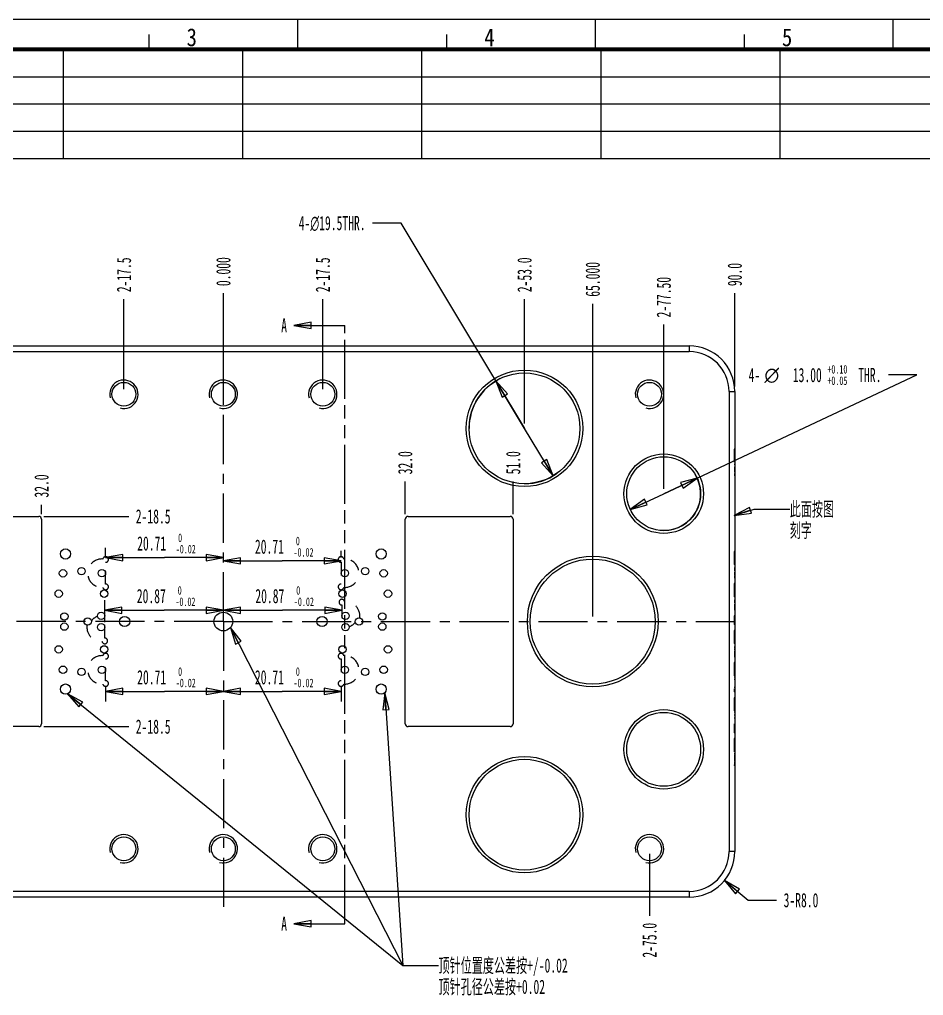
# Model space of a CAD drawing. Header units: millimetres. Extents: x 12 to 416, y 8 to 293.
# Drawn here: x 115.1 to 274.2, y 121.3 to 293.1 of the extents above; entities that cross this region are included whole.
import ezdxf
from ezdxf.enums import TextEntityAlignment as Align

# ---------------------------------------------------------------- set-up
doc = ezdxf.new("R2010")
doc.units = ezdxf.units.MM
doc.header["$LTSCALE"] = 23.1
for name, pattern in [('CENTER', [0.6, 0.375, -0.075, 0.075, -0.075]), ('HIDDEN', [0.2, 0.1, -0.1]), ('PHANTOM', [0.8, 0.45, -0.05, 0.1, -0.05, 0.1, -0.05])]:
    doc.linetypes.add(name, pattern=pattern)
doc.layers.get('0').update_dxf_attribs({"linetype": 'CONTINUOUS'})
for name, color, linetype in [('AXIS', 7, 'CONTINUOUS'), ('DEFAULT_2', 4, 'HIDDEN'), ('DIM', 7, 'CONTINUOUS'), ('NOTE', 7, 'CONTINUOUS')]:
    doc.layers.add(name, color=color, linetype=linetype)
doc.styles.get("Standard").update_dxf_attribs({"font": 'txt', "width": 0.6})
doc.styles.add('TEXTSTYLE_2', font='gdt', dxfattribs={"width": 0.6})
doc.styles.add('TEXTSTYLE_5', font='txt', dxfattribs={"width": 0.85})
doc.dimstyles.new('DIMSTYLE_1', dxfattribs={"dimtxt": 2.5, "dimasz": 3, "dimexe": 1.75, "dimexo": 0.875, "dimtad": 0, "dimtih": 1, "dimtoh": 1, "dimdec": 1, "dimzin": 0, "dimdsep": 46, "dimtxsty": 'Standard', "dimblk": 'CLOSED', "dimblk1": 'CLOSED', "dimblk2": 'CLOSED', "dimcen": 0.09, "dimadec": 0, "dimazin": 0, "dimtp": 0.3, "dimtm": 0.3, "dimtfac": 1, "dimtdec": 1, "dimtofl": 0, "dimtmove": 0, "dimatfit": 3, "dimldrblk": 'CLOSED', "dimfxl": 0, "dimtolj": 1, "dimtzin": 0, "dimarcsym": 0})
doc.dimstyles.new('DIMSTYLE_10', dxfattribs={"dimtxt": 2.5, "dimasz": 3, "dimexe": 1.75, "dimexo": 0.875, "dimtad": 1, "dimdec": 1, "dimzin": 0, "dimdsep": 46, "dimtxsty": 'Standard', "dimblk": 'CLOSED', "dimblk1": 'CLOSED', "dimblk2": 'CLOSED', "dimcen": 0.09, "dimadec": 0, "dimazin": 0, "dimtp": 0.2, "dimtm": 0.2, "dimtfac": 1, "dimtdec": 1, "dimtofl": 0, "dimtmove": 0, "dimatfit": 3, "dimldrblk": 'CLOSED', "dimfxl": 0, "dimtolj": 1, "dimtzin": 0, "dimarcsym": 0})
doc.dimstyles.new('DIMSTYLE_12', dxfattribs={"dimtxt": 2.5, "dimasz": 3, "dimexe": 1.75, "dimexo": 0.875, "dimtad": 1, "dimzin": 0, "dimdsep": 46, "dimtxsty": 'Standard', "dimblk": 'CLOSED', "dimblk1": 'CLOSED', "dimblk2": 'CLOSED', "dimcen": 0.09, "dimadec": 0, "dimazin": 0, "dimtol": 1, "dimtm": 0.02, "dimtfac": 0.6, "dimtofl": 0, "dimtmove": 0, "dimatfit": 3, "dimldrblk": 'CLOSED', "dimfxl": 0, "dimtolj": 1, "dimtzin": 0, "dimarcsym": 0})
doc.dimstyles.new('DIMSTYLE_2', dxfattribs={"dimtxt": 2.5, "dimasz": 3, "dimexe": 1.75, "dimexo": 0.875, "dimtad": 0, "dimtih": 1, "dimtoh": 1, "dimdec": 3, "dimzin": 0, "dimdsep": 46, "dimtxsty": 'Standard', "dimblk": 'CLOSED', "dimblk1": 'CLOSED', "dimblk2": 'CLOSED', "dimcen": 0.09, "dimadec": 0, "dimazin": 0, "dimtp": 0.1, "dimtm": 0.1, "dimtfac": 1, "dimtdec": 3, "dimtofl": 0, "dimtmove": 0, "dimatfit": 3, "dimldrblk": 'CLOSED', "dimfxl": 0, "dimtolj": 1, "dimtzin": 0, "dimarcsym": 0})
doc.dimstyles.new('DIMSTYLE_4', dxfattribs={"dimtxt": 2.5, "dimasz": 3, "dimexe": 1.75, "dimexo": 0.875, "dimtad": 0, "dimtih": 1, "dimtoh": 1, "dimdec": 1, "dimzin": 0, "dimdsep": 46, "dimtxsty": 'Standard', "dimblk": 'CLOSED', "dimblk1": 'CLOSED', "dimblk2": 'CLOSED', "dimcen": 0.09, "dimadec": 0, "dimazin": 0, "dimtp": 0.2, "dimtm": 0.2, "dimtfac": 1, "dimtdec": 1, "dimtofl": 0, "dimtmove": 0, "dimatfit": 3, "dimldrblk": 'CLOSED', "dimfxl": 0, "dimtolj": 1, "dimtzin": 0, "dimarcsym": 0})
doc.dimstyles.new('DIMSTYLE_5', dxfattribs={"dimtxt": 2.5, "dimasz": 3, "dimexe": 1.75, "dimexo": 0.875, "dimtad": 0, "dimtih": 1, "dimtoh": 1, "dimdec": 3, "dimzin": 0, "dimdsep": 46, "dimtxsty": 'Standard', "dimblk": 'CLOSED', "dimblk1": 'CLOSED', "dimblk2": 'CLOSED', "dimcen": 0.09, "dimadec": 0, "dimazin": 0, "dimtp": 0.3, "dimtm": 0.3, "dimtfac": 1, "dimtdec": 3, "dimtofl": 0, "dimtmove": 0, "dimatfit": 3, "dimldrblk": 'CLOSED', "dimfxl": 0, "dimtolj": 1, "dimtzin": 0, "dimarcsym": 0})
doc.dimstyles.new('DIMSTYLE_6', dxfattribs={"dimtxt": 2.5, "dimasz": 3, "dimexe": 1.75, "dimexo": 0.875, "dimtad": 0, "dimtih": 1, "dimtoh": 1, "dimzin": 0, "dimdsep": 46, "dimtxsty": 'Standard', "dimblk": 'CLOSED', "dimblk1": 'CLOSED', "dimblk2": 'CLOSED', "dimcen": 0.09, "dimadec": 0, "dimazin": 0, "dimtp": 0.3, "dimtm": 0.3, "dimtfac": 1, "dimtofl": 0, "dimtmove": 0, "dimatfit": 3, "dimldrblk": 'CLOSED', "dimfxl": 0, "dimtolj": 1, "dimtzin": 0, "dimarcsym": 0})
doc.dimstyles.new('DIMSTYLE_7', dxfattribs={"dimtxt": 2.5, "dimasz": 3, "dimexe": 1.75, "dimexo": 0.875, "dimtad": 1, "dimdec": 1, "dimzin": 0, "dimdsep": 46, "dimtxsty": 'Standard', "dimblk": 'CLOSED', "dimblk1": 'CLOSED', "dimblk2": 'CLOSED', "dimcen": 0.09, "dimadec": 0, "dimazin": 0, "dimtp": 0.2, "dimtm": 0.2, "dimtfac": 1, "dimtdec": 1, "dimtofl": 0, "dimtmove": 0, "dimatfit": 3, "dimldrblk": 'CLOSED', "dimfxl": 0, "dimtolj": 1, "dimtzin": 0, "dimarcsym": 0})
doc.dimstyles.new('DIMSTYLE_8', dxfattribs={"dimtxt": 2.5, "dimasz": 3, "dimexe": 1.75, "dimexo": 0.875, "dimtad": 1, "dimzin": 0, "dimdsep": 46, "dimtxsty": 'Standard', "dimblk": 'CLOSED', "dimblk1": 'CLOSED', "dimblk2": 'CLOSED', "dimcen": 0.09, "dimadec": 0, "dimazin": 0, "dimtol": 1, "dimtp": 0.1, "dimtm": -0.05, "dimtfac": 0.6, "dimtofl": 0, "dimtmove": 0, "dimatfit": 3, "dimldrblk": 'CLOSED', "dimfxl": 0, "dimtolj": 1, "dimtzin": 0, "dimarcsym": 0})
doc.dimstyles.get("Standard").update_dxf_attribs({"dimtxt": 2.5, "dimasz": 3, "dimexe": 1.75, "dimexo": 0.875, "dimtad": 1, "dimdec": 3, "dimzin": 0, "dimdsep": 46, "dimtxsty": 'Standard', "dimblk": 'CLOSED', "dimblk1": 'CLOSED', "dimblk2": 'CLOSED', "dimcen": 0.09, "dimadec": 0, "dimazin": 0, "dimtol": 1, "dimtp": 0.001, "dimtm": 0.001, "dimtfac": 1, "dimtdec": 3, "dimtofl": 0, "dimtmove": 0, "dimatfit": 3, "dimldrblk": 'CLOSED', "dimfxl": 0, "dimtolj": 1, "dimtzin": 0, "dimarcsym": 0})

# ---------------------------------------------------------------- blocks, each defined once
blk = doc.blocks.new('_CLOSED')
at = {"color": 0, "linetype": 'ByBlock'}
for p, q in [((0, 0), (-1, 0.183)), ((-1, 0.183), (-1, -0.183)), ((-1, -0.183), (0, 0)), ((-1, 0), (0, 0))]:
    blk.add_line(p, q, dxfattribs=at)
blk = doc.blocks.new('*D4')
at = {"layer": 'DIM', "color": 2, "linetype": 'Continuous'}
blk.add_line((241.01, 228.47), (241.01, 244.88), dxfattribs=at)
at = {"layer": 'DIM', "color": 2, "linetype": 'Continuous', "insert": (239.76, 246.13), "char_height": 2.5, "width": 6, "attachment_point": 1, "rotation": 90, "line_spacing_factor": 0.9}
blk.add_mtext('90.0', dxfattribs=at)
blk = doc.blocks.new('*D5')
at = {"layer": 'DIM', "color": 2, "linetype": 'Continuous'}
blk.add_line((151.01, 226.89), (151.01, 244.88), dxfattribs=at)
at = {"layer": 'DIM', "color": 2, "linetype": 'Continuous', "insert": (149.76, 246.13), "char_height": 2.5, "width": 7.5, "attachment_point": 1, "rotation": 90, "line_spacing_factor": 0.9}
blk.add_mtext('0.000', dxfattribs=at)
blk = doc.blocks.new('*D6')
at = {"layer": 'DIM', "color": 2, "linetype": 'Continuous'}
blk.add_line((61.01, 228.47), (61.01, 244.88), dxfattribs=at)
at = {"layer": 'DIM', "color": 2, "linetype": 'Continuous', "insert": (59.76, 246.13), "char_height": 2.5, "width": 6, "attachment_point": 1, "rotation": 90, "line_spacing_factor": 0.9}
blk.add_mtext('90.0', dxfattribs=at)
blk = doc.blocks.new('*D13')
at = {"layer": 'DIM', "color": 2, "linetype": 'Continuous'}
blk.add_line((98.01, 221.97), (98.01, 243.81), dxfattribs=at)
at = {"layer": 'DIM', "color": 2, "linetype": 'Continuous', "insert": (96.76, 245.06), "char_height": 2.5, "width": 9, "attachment_point": 1, "rotation": 90, "line_spacing_factor": 0.9}
blk.add_mtext('2-53.0', dxfattribs=at)
blk = doc.blocks.new('*D14')
at = {"layer": 'DIM', "color": 2, "linetype": 'Continuous'}
blk.add_line((133.51, 227.97), (133.51, 243.81), dxfattribs=at)
at = {"layer": 'DIM', "color": 2, "linetype": 'Continuous', "insert": (132.26, 245.06), "char_height": 2.5, "width": 9, "attachment_point": 1, "rotation": 90, "line_spacing_factor": 0.9}
blk.add_mtext('2-17.5', dxfattribs=at)
blk = doc.blocks.new('*D15')
at = {"layer": 'DIM', "color": 2, "linetype": 'Continuous'}
blk.add_line((168.51, 227.97), (168.51, 243.81), dxfattribs=at)
at = {"layer": 'DIM', "color": 2, "linetype": 'Continuous', "insert": (167.26, 245.06), "char_height": 2.5, "width": 9, "attachment_point": 1, "rotation": 90, "line_spacing_factor": 0.9}
blk.add_mtext('2-17.5', dxfattribs=at)
blk = doc.blocks.new('*D16')
at = {"layer": 'DIM', "color": 2, "linetype": 'Continuous'}
blk.add_line((204.01, 221.97), (204.01, 243.81), dxfattribs=at)
at = {"layer": 'DIM', "color": 2, "linetype": 'Continuous', "insert": (202.76, 245.06), "char_height": 2.5, "width": 9, "attachment_point": 1, "rotation": 90, "line_spacing_factor": 0.9}
blk.add_mtext('2-53.0', dxfattribs=at)
blk = doc.blocks.new('*D17')
at = {"layer": 'DIM', "color": 2, "linetype": 'Continuous'}
blk.add_line((86.01, 187.97), (86.01, 241.5), dxfattribs=at)
at = {"layer": 'DIM', "color": 2, "linetype": 'Continuous', "insert": (84.76, 242.75), "char_height": 2.5, "width": 9, "attachment_point": 1, "rotation": 90, "line_spacing_factor": 0.9}
blk.add_mtext('65.000', dxfattribs=at)
blk = doc.blocks.new('*D18')
at = {"layer": 'DIM', "color": 2, "linetype": 'Continuous'}
blk.add_line((228.51, 210.47), (228.51, 239.36), dxfattribs=at)
at = {"layer": 'DIM', "color": 2, "linetype": 'Continuous', "insert": (227.26, 240.61), "char_height": 2.5, "width": 10.5, "attachment_point": 1, "rotation": 90, "line_spacing_factor": 0.9}
blk.add_mtext('2-77.50', dxfattribs=at)
blk = doc.blocks.new('*D19')
at = {"layer": 'DIM', "color": 2, "linetype": 'Continuous'}
blk.add_line((73.51, 210.47), (73.51, 239.36), dxfattribs=at)
at = {"layer": 'DIM', "color": 2, "linetype": 'Continuous', "insert": (72.26, 240.61), "char_height": 2.5, "width": 10.5, "attachment_point": 1, "rotation": 90, "line_spacing_factor": 0.9}
blk.add_mtext('2-77.50', dxfattribs=at)
blk = doc.blocks.new('*D20')
at = {"layer": 'DIM', "color": 2, "linetype": 'Continuous'}
blk.add_line((76.01, 146.22), (76.01, 135.31), dxfattribs=at)
at = {"layer": 'DIM', "color": 2, "linetype": 'Continuous', "insert": (74.76, 134.06), "char_height": 2.5, "width": 9, "attachment_point": 3, "rotation": 90, "line_spacing_factor": 0.9}
blk.add_mtext('2-75.0', dxfattribs=at)
blk = doc.blocks.new('*D21')
at = {"layer": 'DIM', "color": 2, "linetype": 'Continuous'}
blk.add_line((226.01, 146.22), (226.01, 135.31), dxfattribs=at)
at = {"layer": 'DIM', "color": 2, "linetype": 'Continuous', "insert": (224.76, 134.06), "char_height": 2.5, "width": 9, "attachment_point": 3, "rotation": 90, "line_spacing_factor": 0.9}
blk.add_mtext('2-75.0', dxfattribs=at)
blk = doc.blocks.new('*D22')
at = {"layer": 'DIM', "color": 2, "linetype": 'Continuous'}
for p, q in [((182.29, 257.23), (177.29, 257.23)), ((204.01, 221.1), (182.29, 257.23)), ((198.99, 229.45), (204.01, 221.1)), ((209.03, 212.74), (204.01, 221.1))]:
    blk.add_line(p, q, dxfattribs=at)
at = {"layer": 'DIM', "color": 2, "linetype": 'Continuous', "xscale": 3, "yscale": 3, "zscale": 3}
for p, rotation in [((198.99, 229.45), 121.0129096911), ((209.03, 212.74), 301.0129096911)]:
    blk.add_blockref('_CLOSED', p, dxfattribs=dict(at, rotation=rotation))
at = {"layer": 'DIM', "color": 2, "linetype": 'Continuous', "insert": (176.04, 258.48), "char_height": 2.5, "width": 18.3333, "attachment_point": 3, "line_spacing_factor": 0.9}
blk.add_mtext('4-\\Fgdt;{\\Fgdt;n}\\Ftxt;19.5THR.', dxfattribs=at)
blk = doc.blocks.new('*D23')
at = {"layer": 'DIM', "color": 2, "linetype": 'Continuous'}
for p, q in [((228.51, 209.6), (273.08, 230.49)), ((273.08, 230.49), (268.08, 230.49)), ((234.4, 212.35), (228.51, 209.6)), ((222.63, 206.84), (228.51, 209.6))]:
    blk.add_line(p, q, dxfattribs=at)
at = {"layer": 'DIM', "color": 2, "linetype": 'Continuous', "xscale": 3, "yscale": 3, "zscale": 3}
for p, rotation in [((234.4, 212.35), 25.1171969145), ((222.63, 206.84), 205.1171969144999)]:
    blk.add_blockref('_CLOSED', p, dxfattribs=dict(at, rotation=rotation))
at = {"layer": 'DIM', "color": 2, "linetype": 'Continuous', "width": 0.6}
for s, height, p in [('+0.10', 1.5, (260.83, 230.74)), ('4-', 2.5, (245.5, 229.24)), ('13.00', 2.5, (256.33, 229.24)), ('+0.05', 1.5, (260.83, 228.74)), ('THR.', 2.5, (266.83, 229.24))]:
    blk.add_text(s, height=height, dxfattribs=at).set_placement(p, align=Align.RIGHT)
at = {"layer": 'DIM', "color": 2, "linetype": 'Continuous', "style": 'TEXTSTYLE_2'}
blk.add_text('n', height=2.5, dxfattribs=at).set_placement((248.83, 229.24), align=Align.RIGHT)
blk = doc.blocks.new('*D25')
at = {"layer": 'DIM', "color": 2, "linetype": 'Continuous'}
for p, q in [((239.18, 141.5), (243.36, 138.05)), ((243.36, 138.05), (248.36, 138.05))]:
    blk.add_line(p, q, dxfattribs=at)
at = {"layer": 'DIM', "color": 2, "linetype": 'Continuous', "xscale": 3, "yscale": 3, "zscale": 3, "rotation": 140.4568405262}
blk.add_blockref('_CLOSED', (239.18, 141.5), dxfattribs=at)
at = {"layer": 'DIM', "color": 2, "linetype": 'Continuous', "insert": (249.61, 139.3), "char_height": 2.5, "width": 9, "attachment_point": 1, "line_spacing_factor": 0.9}
blk.add_mtext('3-R8.0', dxfattribs=at)
blk = doc.blocks.new('*D27')
at = {"layer": 'DIM', "color": 2, "linetype": 'Continuous'}
blk.add_line((100.01, 205.97), (100.01, 207.66), dxfattribs=at)
at = {"layer": 'DIM', "color": 2, "linetype": 'Continuous', "insert": (98.76, 208.91), "char_height": 2.5, "width": 6, "attachment_point": 1, "rotation": 90, "line_spacing_factor": 0.9}
blk.add_mtext('51.0', dxfattribs=at)
blk = doc.blocks.new('*D28')
at = {"layer": 'DIM', "color": 2, "linetype": 'Continuous'}
blk.add_line((119.01, 205.97), (119.01, 207.66), dxfattribs=at)
at = {"layer": 'DIM', "color": 2, "linetype": 'Continuous', "insert": (117.76, 208.91), "char_height": 2.5, "width": 6, "attachment_point": 1, "rotation": 90, "line_spacing_factor": 0.9}
blk.add_mtext('32.0', dxfattribs=at)
blk = doc.blocks.new('*D29')
at = {"layer": 'DIM', "color": 2, "linetype": 'Continuous'}
blk.add_line((183.01, 205.97), (183.01, 211.75), dxfattribs=at)
at = {"layer": 'DIM', "color": 2, "linetype": 'Continuous', "insert": (181.76, 213), "char_height": 2.5, "width": 6, "attachment_point": 1, "rotation": 90, "line_spacing_factor": 0.9}
blk.add_mtext('32.0', dxfattribs=at)
blk = doc.blocks.new('*D30')
at = {"layer": 'DIM', "color": 2, "linetype": 'Continuous'}
blk.add_line((202.01, 205.97), (202.01, 211.75), dxfattribs=at)
at = {"layer": 'DIM', "color": 2, "linetype": 'Continuous', "insert": (200.76, 213), "char_height": 2.5, "width": 6, "attachment_point": 1, "rotation": 90, "line_spacing_factor": 0.9}
blk.add_mtext('51.0', dxfattribs=at)
blk = doc.blocks.new('*D31')
at = {"layer": 'DIM', "color": 2, "linetype": 'Continuous'}
blk.add_line((119.39, 205.6), (134.35, 205.6), dxfattribs=at)
at = {"layer": 'DIM', "color": 2, "linetype": 'Continuous', "insert": (135.6, 206.85), "char_height": 2.5, "width": 9, "attachment_point": 1, "line_spacing_factor": 0.9}
blk.add_mtext('2-18.5', dxfattribs=at)
blk = doc.blocks.new('*D32')
at = {"layer": 'DIM', "color": 2, "linetype": 'Continuous'}
blk.add_line((119.39, 168.6), (134.35, 168.6), dxfattribs=at)
at = {"layer": 'DIM', "color": 2, "linetype": 'Continuous', "insert": (135.6, 169.85), "char_height": 2.5, "width": 9, "attachment_point": 1, "line_spacing_factor": 0.9}
blk.add_mtext('2-18.5', dxfattribs=at)
blk = doc.blocks.new('*D33')
at = {"layer": 'DIM', "color": 2, "linetype": 'Continuous'}
for p, q in [((130.3, 198.39), (130.3, 200.09)), ((130.3, 198.34), (140.65, 198.34)), ((151.01, 198.34), (140.65, 198.34))]:
    blk.add_line(p, q, dxfattribs=at)
at = {"layer": 'DIM', "color": 2, "linetype": 'Continuous', "xscale": 3, "yscale": 3, "zscale": 3, "rotation": 180}
blk.add_blockref('_CLOSED', (130.3, 198.34), dxfattribs=at)
at = {"layer": 'DIM', "color": 2, "linetype": 'Continuous', "xscale": 3, "yscale": 3, "zscale": 3}
blk.add_blockref('_CLOSED', (151.01, 198.34), dxfattribs=at)
at = {"layer": 'DIM', "color": 2, "linetype": 'Continuous', "width": 0.6}
for s, height, p in [('20.71', 2.5, (138.4, 199.59)), (' 0', 1.5, (143.05, 201.09)), ('-0.02', 1.5, (144.4, 199.09))]:
    blk.add_text(s, height=height, dxfattribs=at).set_placement(p, align=Align.CENTER)
blk = doc.blocks.new('*D34')
at = {"layer": 'DIM', "color": 2, "linetype": 'Continuous'}
for p, q in [((130.15, 186.97), (130.15, 190.83)), ((151.01, 187.97), (151.01, 190.83)), ((130.15, 189.08), (140.58, 189.08)), ((151.01, 189.08), (140.58, 189.08))]:
    blk.add_line(p, q, dxfattribs=at)
at = {"layer": 'DIM', "color": 2, "linetype": 'Continuous', "xscale": 3, "yscale": 3, "zscale": 3, "rotation": 180}
blk.add_blockref('_CLOSED', (130.15, 189.08), dxfattribs=at)
at = {"layer": 'DIM', "color": 2, "linetype": 'Continuous', "xscale": 3, "yscale": 3, "zscale": 3}
blk.add_blockref('_CLOSED', (151.01, 189.08), dxfattribs=at)
at = {"layer": 'DIM', "color": 2, "linetype": 'Continuous', "width": 0.6}
for s, height, p in [('20.87', 2.5, (138.33, 190.33)), (' 0', 1.5, (142.98, 191.83)), ('-0.02', 1.5, (144.33, 189.83))]:
    blk.add_text(s, height=height, dxfattribs=at).set_placement(p, align=Align.CENTER)
blk = doc.blocks.new('*D35')
at = {"layer": 'DIM', "color": 2, "linetype": 'Continuous'}
for p, q in [((130.3, 175.8), (130.3, 173.04)), ((130.3, 174.79), (140.65, 174.79)), ((151.01, 174.79), (140.65, 174.79))]:
    blk.add_line(p, q, dxfattribs=at)
at = {"layer": 'DIM', "color": 2, "linetype": 'Continuous', "xscale": 3, "yscale": 3, "zscale": 3, "rotation": 180}
blk.add_blockref('_CLOSED', (130.3, 174.79), dxfattribs=at)
at = {"layer": 'DIM', "color": 2, "linetype": 'Continuous', "xscale": 3, "yscale": 3, "zscale": 3}
blk.add_blockref('_CLOSED', (151.01, 174.79), dxfattribs=at)
at = {"layer": 'DIM', "color": 2, "linetype": 'Continuous', "width": 0.6}
for s, height, p in [(' 0', 1.5, (143.05, 177.54)), ('20.71', 2.5, (138.4, 176.04)), ('-0.02', 1.5, (144.4, 175.54))]:
    blk.add_text(s, height=height, dxfattribs=at).set_placement(p, align=Align.CENTER)
blk = doc.blocks.new('*D36')
at = {"layer": 'DIM', "color": 2, "linetype": 'Continuous'}
for p, q in [((171.73, 175.8), (171.73, 173.04)), ((151.01, 174.79), (161.37, 174.79)), ((171.73, 174.79), (161.37, 174.79))]:
    blk.add_line(p, q, dxfattribs=at)
at = {"layer": 'DIM', "color": 2, "linetype": 'Continuous', "xscale": 3, "yscale": 3, "zscale": 3, "rotation": 180}
blk.add_blockref('_CLOSED', (151.01, 174.79), dxfattribs=at)
at = {"layer": 'DIM', "color": 2, "linetype": 'Continuous', "xscale": 3, "yscale": 3, "zscale": 3}
blk.add_blockref('_CLOSED', (171.73, 174.79), dxfattribs=at)
at = {"layer": 'DIM', "color": 2, "linetype": 'Continuous', "width": 0.6}
for s, height, p in [(' 0', 1.5, (163.77, 177.54)), ('20.71', 2.5, (159.12, 176.04)), ('-0.02', 1.5, (165.12, 175.54))]:
    blk.add_text(s, height=height, dxfattribs=at).set_placement(p, align=Align.CENTER)
blk = doc.blocks.new('*D37')
at = {"layer": 'DIM', "color": 2, "linetype": 'Continuous'}
for p in [(151.01, 189.08), (171.88, 189.08)]:
    blk.add_line(p, (161.44, 189.08), dxfattribs=at)
at = {"layer": 'DIM', "color": 2, "linetype": 'Continuous', "xscale": 3, "yscale": 3, "zscale": 3, "rotation": 180}
blk.add_blockref('_CLOSED', (151.01, 189.08), dxfattribs=at)
at = {"layer": 'DIM', "color": 2, "linetype": 'Continuous', "xscale": 3, "yscale": 3, "zscale": 3}
blk.add_blockref('_CLOSED', (171.88, 189.08), dxfattribs=at)
at = {"layer": 'DIM', "color": 2, "linetype": 'Continuous', "width": 0.6}
for s, height, p in [('20.87', 2.5, (159.19, 190.33)), (' 0', 1.5, (163.84, 191.83)), ('-0.02', 1.5, (165.19, 189.83))]:
    blk.add_text(s, height=height, dxfattribs=at).set_placement(p, align=Align.CENTER)
blk = doc.blocks.new('*D38')
at = {"layer": 'DIM', "color": 2, "linetype": 'Continuous'}
for p, q in [((171.73, 198.39), (171.73, 199.53)), ((151.01, 197.78), (161.37, 197.78)), ((171.73, 197.78), (161.37, 197.78))]:
    blk.add_line(p, q, dxfattribs=at)
at = {"layer": 'DIM', "color": 2, "linetype": 'Continuous', "xscale": 3, "yscale": 3, "zscale": 3, "rotation": 180}
blk.add_blockref('_CLOSED', (151.01, 197.78), dxfattribs=at)
at = {"layer": 'DIM', "color": 2, "linetype": 'Continuous', "xscale": 3, "yscale": 3, "zscale": 3}
blk.add_blockref('_CLOSED', (171.73, 197.78), dxfattribs=at)
at = {"layer": 'DIM', "color": 2, "linetype": 'Continuous', "width": 0.6}
for s, height, p in [('20.71', 2.5, (159.12, 199.03)), (' 0', 1.5, (163.77, 200.53)), ('-0.02', 1.5, (165.12, 198.53))]:
    blk.add_text(s, height=height, dxfattribs=at).set_placement(p, align=Align.CENTER)
blk = doc.blocks.new('*D39')
at = {"layer": 'DIM', "color": 2, "linetype": 'Continuous'}
blk.add_line((216.01, 187.97), (216.01, 243.01), dxfattribs=at)
at = {"layer": 'DIM', "color": 2, "linetype": 'Continuous', "insert": (214.76, 244.26), "char_height": 2.5, "width": 9, "attachment_point": 1, "rotation": 90, "line_spacing_factor": 0.9}
blk.add_mtext('65.000', dxfattribs=at)
blk = doc.blocks.new('*T43')
at = {"color": 0, "linetype": 'ByBlock', "lineweight": -2}
for p, q in [((0, 0), (392.97, 0)), ((0, 0), (0, -19.2)), ((21.2, 0), (21.2, -19.2)), ((52.73, 0), (52.73, -19.2)), ((73.93, 0), (73.93, -19.2)), ((105.46, 0), (105.46, -19.2)), ((136.99, 0), (136.99, -19.2)), ((168.52, 0), (168.52, -19.2)), ((200.05, 0), (200.05, -19.2)), ((231.58, 0), (231.58, -19.2)), ((263.11, 0), (263.11, -19.2)), ((294.64, 0), (294.64, -19.2)), ((326.17, 0), (326.17, -19.2)), ((392.97, 0), (392.97, -19.2)), ((0, -4.8), (326.17, -4.8)), ((0, -9.6), (326.17, -9.6)), ((0, -14.4), (326.17, -14.4)), ((0, -19.2), (392.97, -19.2))]:
    blk.add_line(p, q, dxfattribs=at)
at = {"color": 0, "linetype": 'Continuous'}
for s, insert, char_height, width, attachment_point in [('  Remark:   ', (326.23, -0.06), 3, 66.68, 1), ('Finish Date:', (10.6, -7.2), 2.25, 21.08, 5), ('Future hour:', (63.33, -7.2), 2.25, 21.08, 5), ('Machining Code:', (10.6, -12), 2, 21.08, 5), ('Actual hour:', (63.33, -12), 2.25, 21.08, 5), ('QTY:', (10.6, -16.8), 2.25, 21.08, 5), ('Procedure Date:', (63.33, -16.8), 2, 21.08, 5)]:
    blk.add_mtext(s, dxfattribs=dict(at, insert=insert, char_height=char_height, width=width, attachment_point=attachment_point))
at = {"color": 0, "linetype": 'Continuous', "char_height": 2.25, "width": 21.08, "attachment_point": 5, "line_spacing_factor": 0.9}
for s, insert in [('Order Date: ', (10.6, -2.4)), ('Procedure:', (63.33, -2.4))]:
    blk.add_mtext(s, dxfattribs=dict(at, insert=insert))

msp = doc.modelspace()

# ---------------------------------------------------------------- linework, layer by layer
at = {"color": 7, "linetype": 'Continuous'}
for p, q in [((415.3445, 293.0561), (12.216, 293.0561)), ((164.1377, 287.8187), (164.1377, 293.0577)), ((216.5272, 287.8187), (216.5272, 293.0577)), ((268.9167, 287.8187), (268.9167, 293.0577)), ((137.943, 287.8187), (137.943, 290.4382)), ((190.3325, 287.8187), (190.3325, 290.4382)), ((242.7219, 287.8187), (242.7219, 290.4382)), ((69.0106, 235.5953), (233.0106, 235.5953)), ((233.0106, 235.5953), (233.0106, 234.5953)), ((69.0106, 234.5953), (233.0106, 234.5953)), ((240.0106, 227.5953), (241.0106, 227.5953)), ((240.0106, 227.5953), (240.0106, 146.5953)), ((241.0106, 227.5953), (241.0106, 146.5953)), ((100.5106, 205.5953), (118.5106, 205.5953)), ((119.0106, 205.0953), (119.0106, 169.0953)), ((183.0106, 169.0953), (183.0106, 205.0953)), ((183.5106, 205.5953), (201.5106, 205.5953)), ((202.0106, 205.0953), (202.0106, 169.0953)), ((118.5106, 168.5953), (100.5106, 168.5953)), ((201.5106, 168.5953), (183.5106, 168.5953)), ((241.0106, 146.5953), (240.0106, 146.5953)), ((233.0106, 139.5953), (69.4248, 139.5953)), ((233.0106, 139.5953), (233.0106, 138.5953)), ((233.0106, 138.5953), (69.0106, 138.5953))]:
    msp.add_line(p, q, dxfattribs=at)
at = {"color": 7, "linetype": 'PHANTOM'}
msp.add_line((172.3755, 133.904), (172.3755, 239.22), dxfattribs=at)
at = {"color": 7, "linetype": 'Continuous', "const_width": 0.7}
msp.add_lwpolyline([(410.3683, 287.8187), (17.4472, 287.8187)], dxfattribs=at)
at = {"color": 7, "linetype": 'Continuous'}
for centre, radius in [((204.0106, 221.0953), 10.25), ((204.0106, 221.0953), 9.75), ((133.5106, 227.0953), 2.1), ((151.0106, 227.0953), 2.1), ((168.5106, 227.0953), 2.1), ((226.0106, 227.0953), 2.1), ((228.5106, 209.5953), 7), ((228.5106, 209.5953), 6.5), ((123.236, 198.9872), 0.9), ((178.7851, 198.9872), 0.9), ((216.0106, 187.0953), 11.5), ((216.0106, 187.0953), 11), ((122.7915, 195.5792), 0.65), ((126.0402, 195.9626), 0.65), ((129.6456, 195.602), 0.65), ((172.3755, 195.6023), 0.65), ((175.9809, 195.9629), 0.65), ((179.2297, 195.5795), 0.65), ((122.0343, 191.9951), 0.65), ((130.0462, 191.9951), 0.65), ((171.9749, 191.9954), 0.65), ((179.9869, 191.9954), 0.65), ((123.0357, 187.9923), 0.65), ((127.1419, 187.0993), 0.65), ((129.4954, 188.0908), 0.65), ((133.6402, 187.0953), 0.9), ((151.0106, 187.0953), 1.65), ((168.3809, 187.0953), 0.9), ((172.5258, 188.0911), 0.65), ((174.8793, 187.0913), 0.65), ((178.9854, 187.9926), 0.65), ((123.0357, 186.198), 0.65), ((129.4954, 186.0995), 0.65), ((172.5258, 186.0998), 0.65), ((178.9854, 186.1983), 0.65), ((122.0343, 182.1952), 0.65), ((130.0462, 182.1952), 0.65), ((171.9749, 182.1955), 0.65), ((179.9869, 182.1955), 0.65), ((122.7915, 178.6111), 0.65), ((126.0402, 178.2277), 0.65), ((129.6456, 178.5883), 0.65), ((172.3755, 178.5886), 0.65), ((175.9809, 178.228), 0.65), ((179.2297, 178.6114), 0.65), ((123.236, 175.2034), 0.9), ((178.7851, 175.2034), 0.9), ((228.5106, 164.5953), 7), ((228.5106, 164.5953), 6.5), ((204.0106, 153.0953), 10.25), ((204.0106, 153.0953), 9.75), ((133.5106, 147.0953), 2.1), ((151.0106, 147.0953), 2.1), ((168.5106, 147.0953), 2.1), ((226.0106, 147.0953), 2.1)]:
    msp.add_circle(centre, radius, dxfattribs=at)
for centre, radius, start, end in [((233.0106, 227.5953), 8, 359.999999, 90), ((233.0106, 227.5953), 7, 360, 90), ((118.5106, 205.0953), 0.5, 0, 90), ((183.5106, 205.0953), 0.5, 90, 180), ((201.5106, 205.0953), 0.5, 0, 90), ((118.5106, 169.0953), 0.5, 270, 360), ((183.5106, 169.0953), 0.5, 180, 270), ((201.5106, 169.0953), 0.5, 270, 360), ((233.0106, 146.5953), 8, 270, 0.000001), ((233.0106, 146.5953), 7, 270, 360)]:
    msp.add_arc(centre, radius, start, end, dxfattribs=at)
at = {"color": 2, "linetype": 'Continuous'}
for centre in [(133.5106, 227.0953), (151.0106, 227.0953), (168.5106, 227.0953), (226.0106, 227.0953), (133.5106, 147.0953), (151.0106, 147.0953), (168.5106, 147.0953), (226.0106, 147.0953)]:
    msp.add_arc(centre, 2.5, 255, 195, dxfattribs=at)
at = {"layer": 'AXIS', "color": 1, "linetype": 'CENTER'}
for q in [(151.0106, 237.5878), (61.8511, 187.0953), (151.0106, 136.3728), (241.0676, 187.0953)]:
    msp.add_line((151.0106, 187.0953), q, dxfattribs=at)
at = {"layer": 'DEFAULT_2', "color": 4, "linetype": 'HIDDEN'}
for p, q in [((241.0106, 217.4334), (240.9106, 217.4334)), ((240.9106, 217.4334), (240.9106, 212.8022)), ((241.0106, 217.1762), (240.9106, 217.1762)), ((241.0106, 216.7902), (240.9106, 216.7902)), ((241.0106, 216.6616), (240.9106, 216.6616)), ((241.0106, 216.4043), (240.9106, 216.4043)), ((241.0106, 216.147), (240.9106, 216.147)), ((241.0106, 216.0183), (240.9106, 216.0183)), ((241.0106, 215.5038), (240.9106, 215.5038)), ((241.0106, 214.7319), (240.9106, 214.7319)), ((241.0106, 214.2173), (240.9106, 214.2173)), ((241.0106, 214.0887), (240.9106, 214.0887)), ((241.0106, 213.8314), (240.9106, 213.8314)), ((241.0106, 213.7027), (240.9106, 213.7027)), ((241.0106, 213.5741), (240.9106, 213.5741)), ((241.0106, 213.4454), (240.9106, 213.4454)), ((241.0106, 213.0595), (240.9106, 213.0595)), ((241.0106, 212.8022), (240.9106, 212.8022)), ((241.0106, 199.423), (240.9106, 199.423)), ((240.9106, 199.423), (240.9106, 194.7918)), ((241.0106, 199.2944), (240.9106, 199.2944)), ((241.0106, 199.1657), (240.9106, 199.1657)), ((241.0106, 198.9084), (240.9106, 198.9084)), ((241.0106, 198.7798), (240.9106, 198.7798)), ((241.0106, 198.6511), (240.9106, 198.6511)), ((241.0106, 198.5225), (240.9106, 198.5225)), ((241.0106, 198.1366), (240.9106, 198.1366)), ((241.0106, 197.8793), (240.9106, 197.8793)), ((241.0106, 197.7506), (240.9106, 197.7506)), ((130.2956, 193.688), (130.2956, 197.5161)), ((171.7255, 197.5164), (171.7255, 193.6883)), ((241.0106, 197.1074), (240.9106, 197.1074)), ((241.0106, 196.4642), (240.9106, 196.4642)), ((241.0106, 196.3355), (240.9106, 196.3355)), ((241.0106, 196.0782), (240.9106, 196.0782)), ((241.0106, 195.6923), (240.9106, 195.6923)), ((241.0106, 195.5636), (240.9106, 195.5636)), ((241.0106, 195.435), (240.9106, 195.435)), ((241.0106, 195.3064), (240.9106, 195.3064)), ((241.0106, 195.0491), (240.9106, 195.0491)), ((241.0106, 194.9204), (240.9106, 194.9204)), ((241.0106, 194.7918), (240.9106, 194.7918)), ((241.0106, 193.7626), (240.9106, 193.7626)), ((240.9106, 193.7626), (240.9106, 189.1314)), ((241.0106, 193.634), (240.9106, 193.634)), ((241.0106, 193.5053), (240.9106, 193.5053)), ((241.0106, 193.248), (240.9106, 193.248)), ((241.0106, 193.1194), (240.9106, 193.1194)), ((241.0106, 192.9907), (240.9106, 192.9907)), ((241.0106, 192.8621), (240.9106, 192.8621)), ((241.0106, 192.4761), (240.9106, 192.4761)), ((241.0106, 192.2189), (240.9106, 192.2189)), ((241.0106, 192.0902), (240.9106, 192.0902)), ((241.0106, 191.447), (240.9106, 191.447)), ((241.0106, 190.8038), (240.9106, 190.8038)), ((171.8758, 190.0051), (171.8758, 186.1997)), ((241.0106, 190.6751), (240.9106, 190.6751)), ((241.0106, 190.4178), (240.9106, 190.4178)), ((241.0106, 190.0319), (240.9106, 190.0319)), ((241.0106, 189.9032), (240.9106, 189.9032)), ((241.0106, 189.7746), (240.9106, 189.7746)), ((241.0106, 189.6459), (240.9106, 189.6459)), ((241.0106, 189.3886), (240.9106, 189.3886)), ((241.0106, 189.26), (240.9106, 189.26)), ((241.0106, 189.1314), (240.9106, 189.1314)), ((130.1454, 184.1855), (130.1454, 187.9909)), ((241.0106, 188.1022), (240.9106, 188.1022)), ((240.9106, 188.1022), (240.9106, 186.5584)), ((241.0106, 187.3303), (240.9106, 187.3303)), ((241.0106, 186.5584), (240.9106, 186.5584)), ((241.0106, 185.5293), (240.9106, 185.5293)), ((240.9106, 185.5293), (240.9106, 180.898)), ((241.0106, 185.4006), (240.9106, 185.4006)), ((241.0106, 185.272), (240.9106, 185.272)), ((241.0106, 185.0147), (240.9106, 185.0147)), ((241.0106, 184.886), (240.9106, 184.886)), ((241.0106, 184.7574), (240.9106, 184.7574)), ((241.0106, 184.6288), (240.9106, 184.6288)), ((241.0106, 184.2428), (240.9106, 184.2428)), ((241.0106, 183.9855), (240.9106, 183.9855)), ((241.0106, 183.8569), (240.9106, 183.8569)), ((241.0106, 183.2137), (240.9106, 183.2137)), ((241.0106, 182.5704), (240.9106, 182.5704)), ((241.0106, 182.4418), (240.9106, 182.4418)), ((241.0106, 182.1845), (240.9106, 182.1845)), ((130.2956, 176.6742), (130.2956, 180.5023)), ((171.7255, 180.5026), (171.7255, 176.6745)), ((241.0106, 181.7985), (240.9106, 181.7985)), ((241.0106, 181.6699), (240.9106, 181.6699)), ((241.0106, 181.5413), (240.9106, 181.5413)), ((241.0106, 181.4126), (240.9106, 181.4126)), ((241.0106, 181.1553), (240.9106, 181.1553)), ((241.0106, 181.0267), (240.9106, 181.0267)), ((241.0106, 180.898), (240.9106, 180.898)), ((241.0106, 179.8689), (240.9106, 179.8689)), ((240.9106, 179.8689), (240.9106, 174.723)), ((241.0106, 179.097), (240.9106, 179.097)), ((241.0106, 177.6819), (240.9106, 177.6819)), ((241.0106, 177.2959), (240.9106, 177.2959)), ((241.0106, 176.91), (240.9106, 176.91)), ((241.0106, 175.4949), (240.9106, 175.4949)), ((241.0106, 174.723), (240.9106, 174.723)), ((241.0106, 173.6939), (240.9106, 173.6939)), ((240.9106, 173.6939), (240.9106, 167.5189)), ((241.0106, 172.922), (240.9106, 172.922)), ((241.0106, 172.536), (240.9106, 172.536)), ((241.0106, 171.1209), (240.9106, 171.1209)), ((241.0106, 170.6064), (240.9106, 170.6064)), ((241.0106, 170.0918), (240.9106, 170.0918)), ((241.0106, 168.6767), (240.9106, 168.6767)), ((241.0106, 168.2907), (240.9106, 168.2907)), ((241.0106, 167.5189), (240.9106, 167.5189)), ((241.0106, 166.4897), (240.9106, 166.4897)), ((240.9106, 166.4897), (240.9106, 161.7298)), ((241.0106, 166.2324), (240.9106, 166.2324)), ((241.0106, 166.1038), (240.9106, 166.1038)), ((241.0106, 165.9751), (240.9106, 165.9751)), ((241.0106, 165.7178), (240.9106, 165.7178)), ((241.0106, 165.5892), (240.9106, 165.5892)), ((241.0106, 165.4605), (240.9106, 165.4605)), ((241.0106, 165.3319), (240.9106, 165.3319)), ((241.0106, 165.2032), (240.9106, 165.2032)), ((241.0106, 165.0746), (240.9106, 165.0746)), ((241.0106, 164.9459), (240.9106, 164.9459)), ((241.0106, 164.56), (240.9106, 164.56)), ((241.0106, 164.4314), (240.9106, 164.4314)), ((241.0106, 163.7881), (240.9106, 163.7881)), ((241.0106, 163.5308), (240.9106, 163.5308)), ((241.0106, 163.4022), (240.9106, 163.4022)), ((241.0106, 163.2735), (240.9106, 163.2735)), ((241.0106, 163.0163), (240.9106, 163.0163)), ((241.0106, 162.8876), (240.9106, 162.8876)), ((241.0106, 162.759), (240.9106, 162.759)), ((241.0106, 162.6303), (240.9106, 162.6303)), ((241.0106, 162.5017), (240.9106, 162.5017)), ((241.0106, 162.2444), (240.9106, 162.2444)), ((241.0106, 162.1157), (240.9106, 162.1157)), ((241.0106, 161.8584), (240.9106, 161.8584)), ((241.0106, 161.7298), (240.9106, 161.7298))]:
    msp.add_line(p, q, dxfattribs=at)
for centre, radius, start, end in [((129.6456, 195.602), 2.5, 86.408279, 273.591721), ((130.2956, 198.0161), 0.5, 270, 170.669108), ((171.7255, 198.0164), 0.5, 9.330892, 270), ((172.3755, 195.6023), 2.5, 266.408279, 93.591721), ((130.2956, 193.188), 0.5, 189.330892, 90), ((171.7255, 193.1883), 0.5, 90, 350.669108), ((171.8758, 190.5051), 0.5, 9.330892, 270), ((172.5258, 188.0911), 2.5, 351.696967, 93.591721), ((129.4954, 186.0995), 2, 108.743642, 148.491049), ((129.4954, 186.0995), 2.5, 171.696967, 273.591721), ((172.5258, 188.0911), 2, 288.743642, 328.491049), ((130.1454, 183.6855), 0.5, 189.330892, 90), ((129.6456, 178.5883), 2.5, 86.408279, 273.591721), ((130.2956, 181.0023), 0.5, 270, 170.669108), ((171.7255, 181.0026), 0.5, 9.330892, 270), ((172.3755, 178.5886), 2.5, 266.408279, 93.591721), ((130.2956, 176.1742), 0.5, 189.330892, 90), ((171.7255, 176.1745), 0.5, 90, 350.669108)]:
    msp.add_arc(centre, radius, start, end, dxfattribs=at)
at = {"layer": 'DIM', "color": 2, "linetype": 'Continuous'}
for centre, radius, start, end in [((204.0106, 221.0953), 9.75, 115.884719, 180), ((204.0106, 221.0953), 9.75, 270, 306.141101), ((228.5106, 209.5953), 6.5, 270, 32.784001)]:
    msp.add_arc(centre, radius, start, end, dxfattribs=at)

# ---------------------------------------------------------------- block references
msp.add_blockref('*T43', (17.3818, 287.7958))

# ---------------------------------------------------------------- texts
at = {"color": 7, "linetype": 'Continuous', "char_height": 3.1434, "width": 2.671864, "attachment_point": 2, "line_spacing_factor": 0.9, "style": 'TEXTSTYLE_5'}
for s, insert in [('3', (145.4511, 291.5066)), ('4', (197.8406, 291.5066)), ('5', (250.2301, 291.5066))]:
    msp.add_mtext(s, dxfattribs=dict(at, insert=insert))
at = {"color": 7, "linetype": 'Continuous', "char_height": 2.5, "width": 1.5, "attachment_point": 1, "line_spacing_factor": 0.9}
for insert in [(161.1883, 240.47), (161.1883, 135.154)]:
    msp.add_mtext('A', dxfattribs=dict(at, insert=insert))
at = {"layer": 'NOTE', "color": 2, "linetype": 'Continuous', "char_height": 2.5, "attachment_point": 1, "line_spacing_factor": 0.9}
for s, insert, width in [('此面按图刻字', (250.6919, 208.1412), 9), ('顶针位置度公差按+/-0.02\\P顶针孔径公差按+0.02', (188.8781, 127.8047), 22.5)]:
    msp.add_mtext(s, dxfattribs=dict(at, insert=insert, width=width))

# ---------------------------------------------------------------- dimensions: what is measured, and where the dimension line sits
at = {"layer": 'DIM', "color": 2, "linetype": 'Continuous'}
for p1, p2, dimstyle, picture, middle in [((198.9871, 229.4515), (209.0341, 212.739), 'DIMSTYLE_7', '*D22', (166.8697, 257.232)), ((234.396, 212.3544), (222.6252, 206.8362), 'DIMSTYLE_8', '*D23', (254.6633, 230.4894))]:
    dim = msp.add_diameter_dim_2p(p1=p1, p2=p2, text='4-<>THR.', dimstyle=dimstyle, override={"dimtad": 0, "dimtih": 1, "dimtoh": 1}, dxfattribs=at)
    dim.commit()
    dim.dimension.update_dxf_attribs({"geometry": picture, "text_midpoint": middle, "dimtype": 163})
for feature_location, offset, dtype, origin, dimstyle, picture, middle in [((98.0106, 221.9703), (0, 21.8386), 1, (151.0106, 221.0953), 'DIMSTYLE_1', '*D13', (98.0106, 249.5589)), ((133.5106, 227.9703), (0, 15.8386), 1, (151.0106, 227.0953), 'DIMSTYLE_4', '*D14', (133.5106, 249.5589)), ((168.5106, 227.9703), (0, 15.8386), 1, (151.0106, 227.0953), 'DIMSTYLE_4', '*D15', (168.5106, 249.5589)), ((204.0106, 221.9703), (0, 21.8386), 1, (151.0106, 221.0953), 'DIMSTYLE_1', '*D16', (204.0106, 249.5589)), ((73.5106, 210.4703), (0, 28.8915), 1, (151.0106, 209.5953), 'DIMSTYLE_6', '*D19', (73.5106, 245.8618)), ((228.5106, 210.4703), (0, 28.8915), 1, (151.0106, 209.5953), 'DIMSTYLE_6', '*D18', (228.5106, 245.8618)), ((119.3856, 205.5953), (14.9596, 0), 0, (118.5106, 187.0953), 'DIMSTYLE_4', '*D31', (140.0951, 205.5953)), ((119.3856, 168.5953), (14.9596, 0), 0, (118.5106, 187.0953), 'DIMSTYLE_4', '*D32', (140.0951, 168.5953)), ((76.0106, 146.2203), (0, -10.91), 1, (151.0106, 147.0953), 'DIMSTYLE_1', '*D20', (76.0106, 129.5603)), ((226.0106, 146.2203), (0, -10.91), 1, (151.0106, 147.0953), 'DIMSTYLE_1', '*D21', (226.0106, 129.5603))]:
    dim = msp.add_ordinate_dim(feature_location=feature_location, offset=offset, dtype=dtype, origin=origin, text='2-<>', dimstyle=dimstyle, override={"dimtad": 1, "dimtih": 0, "dimtoh": 0}, dxfattribs=at)
    dim.commit()
    dim.dimension.update_dxf_attribs({"geometry": picture, "text_midpoint": middle})
for feature_location, offset, origin, dimstyle, picture, middle in [((151.0105971535, 226.8860918502), (0, 17.9900967844), (151.0105971535, 226.0110918502), 'DIMSTYLE_2', '*D5', (151.0105971535, 249.8761886346)), ((216.0106, 187.9703), (0, 55.0349), (151.0106, 187.0953), 'DIMSTYLE_5', '*D39', (216.0106, 248.7552)), ((61.0106, 228.4703), (0, 16.4059), (151.0106, 227.5953), 'DIMSTYLE_1', '*D6', (61.0106, 249.1262)), ((86.0106, 187.9703), (0, 53.5261), (151.0106, 187.0953), 'DIMSTYLE_5', '*D17', (86.0106, 247.2464)), ((241.0106, 228.4703), (0, 16.4059), (151.0106, 226.0111), 'DIMSTYLE_1', '*D4', (241.0106, 249.1262)), ((183.0106, 205.9703), (0, 5.7801), (151.0106, 205.0953), 'DIMSTYLE_1', '*D29', (183.0106, 216.0004)), ((202.0106, 205.9703), (0, 5.7801), (151.0106, 205.0953), 'DIMSTYLE_1', '*D30', (202.0106, 216.0004)), ((100.0106, 205.9703), (0, 1.6888), (151.0106, 205.0953), 'DIMSTYLE_1', '*D27', (100.0106, 211.9091)), ((119.0106, 205.9703), (0, 1.6888), (151.0106, 205.0953), 'DIMSTYLE_1', '*D28', (119.0106, 211.9091))]:
    dim = msp.add_ordinate_dim(feature_location=feature_location, offset=offset, dtype=1, origin=origin, dimstyle=dimstyle, override={"dimtad": 1, "dimtih": 0, "dimtoh": 0}, dxfattribs=at)
    dim.commit()
    dim.dimension.update_dxf_attribs({"geometry": picture, "text_midpoint": middle})
for base, p1, p2, picture, middle in [((151.0106, 198.33986), (130.29565, 200.96486), (151.0106, 187.0953), '*D33', (140.65312, 198.33986)), ((171.7255, 197.7803), (151.0106, 187.0953), (171.7255, 200.4053), '*D38', (161.3681, 197.7803)), ((151.0106, 189.0837), (130.1454, 186.0995), (151.0106, 191.7087), '*D34', (140.578, 189.0837)), ((171.8758, 189.0837), (151.0106, 187.0953), (171.8758, 190.0051), '*D37', (161.4432, 189.0837)), ((151.0106, 174.79423), (130.29565, 172.16923), (151.0106, 187.0953), '*D35', (140.65312, 174.79423)), ((171.7255, 174.7942), (151.0106, 187.0953), (171.7255, 172.1692), '*D36', (161.3681, 174.7942))]:
    dim = msp.add_linear_dim(base=base, p1=p1, p2=p2, dimstyle='DIMSTYLE_12', dxfattribs=at)
    dim.commit()
    dim.dimension.update_dxf_attribs({"geometry": picture, "text_midpoint": middle, "dimtype": 160})
dim = msp.add_radius_dim(center=(233.0106, 146.5953), mpoint=(239.1798, 141.502), text='3-<>', dimstyle='DIMSTYLE_10', override={"dimtad": 0, "dimtih": 1, "dimtoh": 1}, dxfattribs=at)
dim.commit()
dim.dimension.update_dxf_attribs({"geometry": '*D25', "text_midpoint": (254.1103, 138.0506), "dimtype": 164})

# ---------------------------------------------------------------- leaders
at = {"color": 7, "linetype": 'Continuous'}
for points in [[(163.4383, 239.22), (172.3755, 239.22)], [(163.4383, 133.904), (172.3755, 133.904)]]:
    msp.add_leader(points, dimstyle='Standard', override={"dimtad": 0}, dxfattribs=at)
at = {"layer": 'NOTE', "color": 2, "linetype": 'Continuous', "annotation_type": 0, "has_hookline": 1, "hookline_direction": 1}
for points, text_width in [([(240.9106, 205.7328), (244.4419, 206.8912), (250.6919, 206.8912)], 8.3308), ([(152.2733, 186.0332), (182.6281, 126.5547), (188.8781, 126.5547)], 20.3481), ([(123.5834, 174.3732), (182.6281, 126.5547), (188.8781, 126.5547)], 20.3481), ([(179.4214, 174.5669), (182.6281, 126.5547), (188.8781, 126.5547)], 20.3481)]:
    msp.add_leader(points, dimstyle='Standard', override={"dimtad": 0}, dxfattribs=dict(at, text_width=text_width))

doc.saveas('drawing.dxf')
